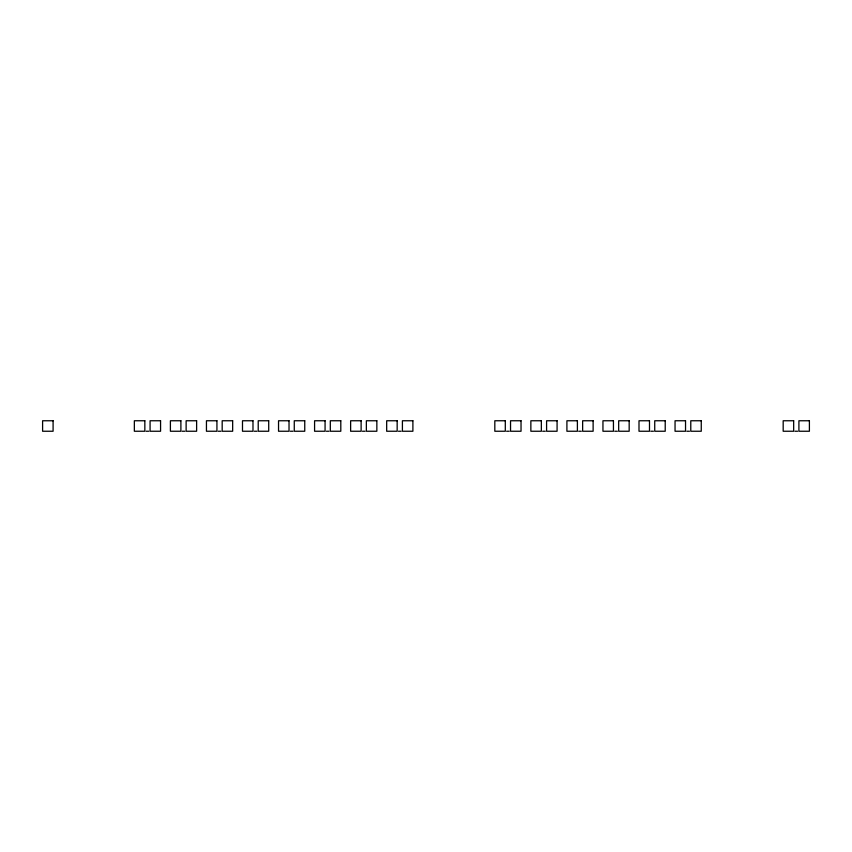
<?xml version="1.0" encoding="UTF-8"?>
<svg xmlns="http://www.w3.org/2000/svg" width="852" height="852" viewBox="0 0 852 852"><rect width="100%" height="100%" fill="white"/><g stroke="black" fill="none" stroke-linecap="round" stroke-linejoin="round"><path stroke-width="1.28" d="M146.15 431.24L148.77 431.24M182.2 431.24L184.82 431.24M218.24 431.24L220.86 431.24M254.29 431.24L256.91 431.24M290.34 431.24L292.96 431.24M326.38 431.24L329 431.24M362.43 431.24L365.05 431.24M398.47 431.24L401.1 431.24M506.61 431.24L509.23 431.24M542.66 431.24L545.28 431.24M578.7 431.24L581.33 431.24M614.75 431.24L617.37 431.24M650.8 431.24L653.42 431.24M686.84 431.24L689.46 431.24M794.98 431.24L797.6 431.24M53.09 420.76L42.6 420.76L42.6 431.24L53.09 431.24L53.09 420.76M144.84 420.76L134.35 420.76L134.35 431.24L144.84 431.24L144.84 420.76M160.57 420.76L150.08 420.76L150.08 431.24L160.57 431.24L160.57 420.76M180.89 420.76L170.4 420.76L170.4 431.24L180.89 431.24L180.89 420.76M196.62 420.76L186.13 420.76L186.13 431.24L196.62 431.24L196.62 420.76M216.93 420.76L206.45 420.76L206.45 431.24L216.93 431.24L216.93 420.76M232.66 420.76L222.18 420.76L222.18 431.24L232.66 431.24L232.66 420.76M252.98 420.76L242.49 420.76L242.49 431.24L252.98 431.24L252.98 420.76M268.71 420.76L258.22 420.76L258.22 431.24L268.71 431.24L268.71 420.76M289.02 420.76L278.54 420.76L278.54 431.24L289.02 431.24L289.02 420.76M304.75 420.76L294.27 420.76L294.27 431.24L304.75 431.24L304.75 420.76M325.07 420.76L314.58 420.76L314.58 431.24L325.07 431.24L325.07 420.76M340.8 420.76L330.31 420.76L330.31 431.24L340.8 431.24L340.8 420.76M361.12 420.76L350.63 420.76L350.63 431.24L361.12 431.24L361.12 420.76M376.85 420.76L366.36 420.76L366.36 431.24L376.85 431.24L376.85 420.76M397.16 420.76L386.68 420.76L386.68 431.24L397.16 431.24L397.16 420.76M412.89 420.76L402.41 420.76L402.41 431.24L412.89 431.24L412.89 420.76M505.3 420.76L494.82 420.76L494.82 431.24L505.3 431.24L505.3 420.76M521.03 420.76L510.54 420.76L510.54 431.24L521.03 431.24L521.03 420.76M541.35 420.76L530.86 420.76L530.86 431.24L541.35 431.24L541.35 420.76M557.08 420.76L546.59 420.76L546.59 431.24L557.08 431.24L557.08 420.76M577.39 420.76L566.91 420.76L566.91 431.24L577.39 431.24L577.39 420.76M593.12 420.76L582.64 420.76L582.64 431.24L593.12 431.24L593.12 420.76M613.44 420.76L602.95 420.76L602.95 431.24L613.44 431.24L613.44 420.76M629.17 420.76L618.68 420.76L618.68 431.24L629.17 431.24L629.17 420.76M649.49 420.76L639 420.76L639 431.24L649.49 431.24L649.49 420.76M665.22 420.76L654.73 420.76L654.73 431.24L665.22 431.24L665.22 420.76M685.53 420.76L675.05 420.76L675.05 431.24L685.53 431.24L685.53 420.76M701.26 420.76L690.78 420.76L690.78 431.24L701.26 431.24L701.26 420.76M793.67 420.76L783.18 420.76L783.18 431.24L793.67 431.24L793.67 420.76M809.4 420.76L798.91 420.76L798.91 431.24L809.4 431.24L809.4 420.76"/></g></svg>
